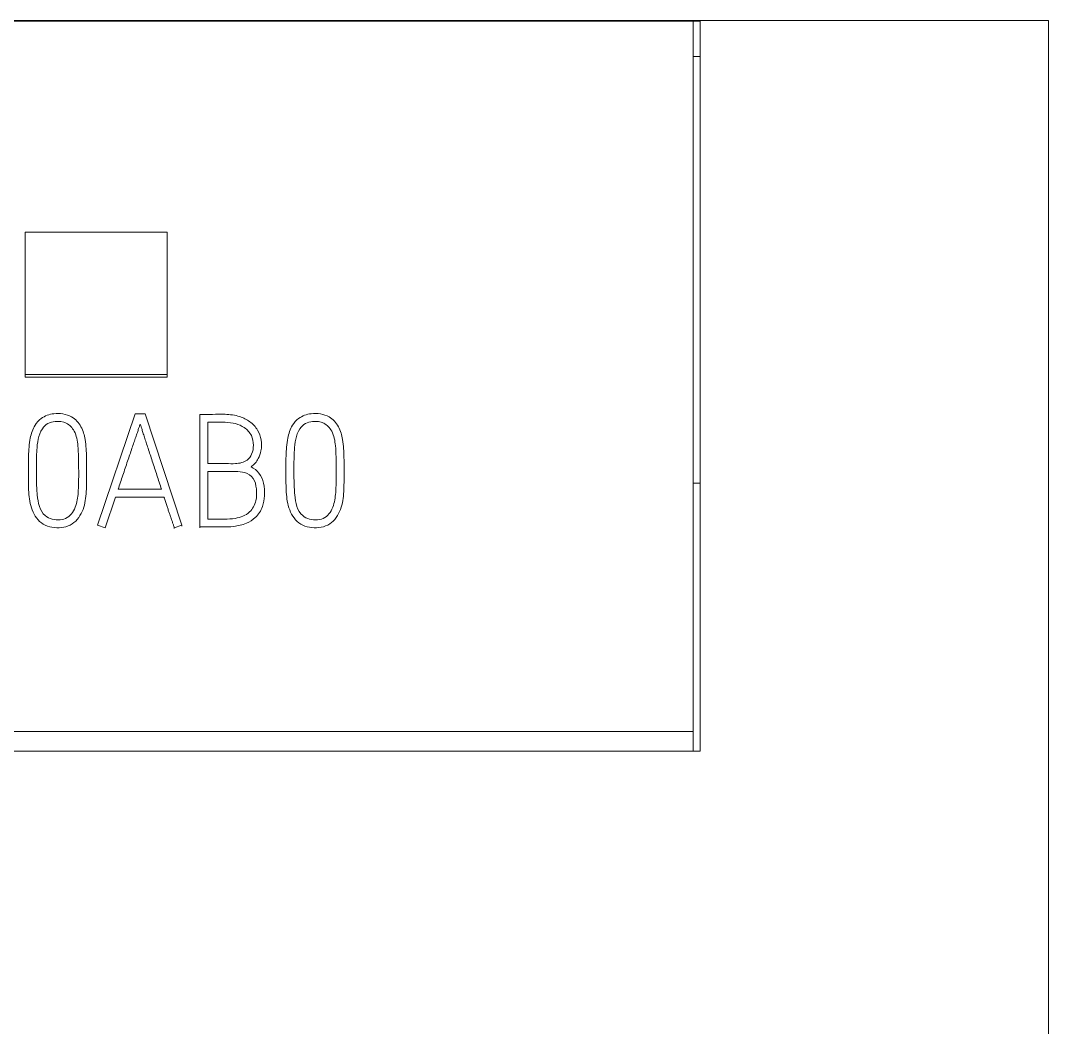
# Model space of a CAD drawing. Header units: millimetres. Extents: x 4137 to 6698, y 1400 to 3585.
# Drawn here: x 5923.78 to 5938.25, y 3358.62 to 3372.78 of the extents above; entities that cross this region are included whole.
import ezdxf

# ---------------------------------------------------------------- set-up
doc = ezdxf.new("R2010")
doc.units = ezdxf.units.MM
doc.layers.add('000-PI-Oprema', color=30, linetype='Continuous', lineweight=5)

msp = doc.modelspace()

# ---------------------------------------------------------------- linework, layer by layer
at = {"color": 0, "linetype": 'ByBlock', "lineweight": 0, "ltscale": 0.25}
msp.add_lwpolyline([(5903.448, 3372.785), (5938.248, 3372.785), (5938.248, 3225.778), (5903.448, 3225.778), (5903.448, 3372.785)], dxfattribs=at)
at = {"layer": '000-PI-Oprema', "color": 0, "linetype": 'ByBlock', "lineweight": 0}
for p, q in [((5933.248, 3372.778), (5908.448, 3372.778)), ((5933.248, 3372.778), (5933.348, 3372.778)), ((5933.248, 3372.778), (5933.248, 3362.784)), ((5938.248, 3372.785), (5933.348, 3372.785)), ((5933.348, 3372.278), (5933.248, 3372.278)), ((5923.848, 3369.806), (5923.848, 3367.805)), ((5925.848, 3369.806), (5923.848, 3369.806)), ((5925.848, 3367.805), (5925.848, 3369.806)), ((5923.848, 3367.805), (5925.848, 3367.805)), ((5923.848, 3367.805), (5923.848, 3367.767)), ((5925.848, 3367.767), (5923.848, 3367.767)), ((5925.848, 3367.805), (5925.848, 3367.767)), ((5925.395, 3367.249), (5924.865, 3365.684)), ((5925.537, 3367.249), (5925.395, 3367.249)), ((5926.054, 3365.684), (5925.537, 3367.249)), ((5926.305, 3365.66), (5926.305, 3367.244)), ((5926.418, 3366.551), (5926.418, 3367.132)), ((5927.173, 3366.8), (5927.173, 3366.813)), ((5923.893, 3366.49), (5923.893, 3366.477)), ((5924.712, 3366.459), (5924.712, 3366.471)), ((5927.517, 3366.49), (5927.517, 3366.477)), ((5928.336, 3366.459), (5928.336, 3366.471)), ((5926.418, 3365.77), (5926.418, 3366.441)), ((5925.766, 3366.19), (5925.156, 3366.19)), ((5933.248, 3366.278), (5933.348, 3366.278)), ((5924.971, 3365.649), (5925.118, 3366.078)), ((5925.118, 3366.078), (5925.804, 3366.078)), ((5925.804, 3366.078), (5925.804, 3366.065)), ((5927.217, 3366.134), (5927.217, 3366.147)), ((5924.865, 3365.684), (5924.971, 3365.649)), ((5925.946, 3365.649), (5926.054, 3365.684)), ((5925.946, 3365.649), (5925.946, 3365.636)), ((5926.054, 3365.684), (5926.054, 3365.671)), ((5926.305, 3365.66), (5926.305, 3365.647)), ((5933.248, 3362.784), (5908.448, 3362.784)), ((5933.248, 3362.504), (5933.248, 3362.784)), ((5933.348, 3362.504), (5908.348, 3362.504))]:
    msp.add_line(p, q, dxfattribs=at)
for points, knots in [([(5933.348, 3372.785), (5933.348, 3371.192), (5933.348, 3367.767), (5933.348, 3364.339), (5933.348, 3362.504)], [0, 0, 0, 0, 0.464934, 1, 1, 1, 1]), ([(5938.248, 3233.785), (5938.248, 3234.638), (5938.248, 3236.302), (5938.248, 3238.635), (5938.248, 3240.751), (5938.248, 3243.521), (5938.248, 3247.422), (5938.248, 3253.335), (5938.248, 3262.795), (5938.248, 3275.905), (5938.248, 3293.136), (5938.248, 3311.777), (5938.248, 3328.826), (5938.248, 3344.024), (5938.248, 3354.376), (5938.248, 3362.718), (5938.248, 3367.744), (5938.248, 3371.192), (5938.248, 3372.785)], [0, 0, 0, 0, 0.018357, 0.035822, 0.050221, 0.063898, 0.09543, 0.134182, 0.191169, 0.299064, 0.416456, 0.562341, 0.701008, 0.784589, 0.890964, 0.925157, 0.965428, 1, 1, 1, 1]), ([(5938.248, 3372.785), (5938.248, 3371.7), (5938.248, 3368.095), (5938.248, 3364.113), (5938.248, 3361.215), (5938.248, 3360.84)], [0, 0, 0, 0, 0.272684, 0.906013, 1, 1, 1, 1]), ([(5924.379, 3367.25), (5924.422, 3367.243), (5924.527, 3367.209), (5924.646, 3367.076), (5924.703, 3366.868), (5924.712, 3366.634), (5924.712, 3366.38), (5924.711, 3366.126), (5924.671, 3365.869), (5924.5, 3365.655), (5924.265, 3365.636), (5924.055, 3365.706), (5923.926, 3365.894), (5923.893, 3366.149), (5923.893, 3366.403), (5923.892, 3366.657), (5923.906, 3366.891), (5923.966, 3367.076), (5924.081, 3367.21), (5924.229, 3367.26), (5924.336, 3367.257), (5924.379, 3367.25)], [0, 0, 0, 0, 0.03125, 0.078125, 0.125, 0.1875, 0.25, 0.3125, 0.375, 0.4375, 0.5, 0.53125, 0.59375, 0.65625, 0.71875, 0.78125, 0.84375, 0.890625, 0.921875, 0.96875, 1, 1, 1, 1]), ([(5926.305, 3367.244), (5926.364, 3367.244), (5926.483, 3367.243), (5926.671, 3367.249), (5926.854, 3367.228), (5927.015, 3367.148), (5927.124, 3367.032), (5927.177, 3366.883), (5927.175, 3366.742), (5927.129, 3366.605), (5927.07, 3366.538), (5927.026, 3366.505)], [0, 0, 0, 0, 0.121643, 0.243286, 0.387149, 0.495953, 0.606289, 0.707943, 0.813996, 0.893419, 1, 1, 1, 1]), ([(5928.003, 3367.25), (5928.045, 3367.243), (5928.15, 3367.209), (5928.27, 3367.076), (5928.327, 3366.868), (5928.336, 3366.634), (5928.335, 3366.38), (5928.335, 3366.126), (5928.295, 3365.869), (5928.124, 3365.655), (5927.888, 3365.636), (5927.679, 3365.706), (5927.55, 3365.894), (5927.517, 3366.149), (5927.517, 3366.403), (5927.516, 3366.657), (5927.53, 3366.891), (5927.589, 3367.076), (5927.705, 3367.21), (5927.852, 3367.26), (5927.96, 3367.257), (5928.003, 3367.25)], [0, 0, 0, 0, 0.03125, 0.078125, 0.125, 0.1875, 0.25, 0.3125, 0.375, 0.4375, 0.5, 0.53125, 0.59375, 0.65625, 0.71875, 0.78125, 0.84375, 0.890625, 0.921875, 0.96875, 1, 1, 1, 1]), ([(5924.167, 3367.114), (5924.198, 3367.13), (5924.286, 3367.15), (5924.435, 3367.139), (5924.563, 3366.997), (5924.6, 3366.766), (5924.6, 3366.487), (5924.602, 3366.205), (5924.576, 3365.961), (5924.463, 3365.761), (5924.258, 3365.748), (5924.056, 3365.845), (5924.016, 3366.083), (5924.005, 3366.314), (5924.006, 3366.528), (5924.008, 3366.721), (5924.025, 3366.895), (5924.071, 3367.032), (5924.136, 3367.097), (5924.167, 3367.114)], [0, 0, 0, 0, 0.03125, 0.078125, 0.125, 0.1875, 0.28125, 0.375, 0.4375, 0.5, 0.5625, 0.59375, 0.6875, 0.75, 0.8125, 0.875, 0.921875, 0.96875, 1, 1, 1, 1]), ([(5925.156, 3366.19), (5925.166, 3366.223), (5925.188, 3366.288), (5925.222, 3366.387), (5925.255, 3366.486), (5925.288, 3366.583), (5925.32, 3366.676), (5925.35, 3366.764), (5925.378, 3366.845), (5925.403, 3366.919), (5925.425, 3366.984), (5925.443, 3367.038), (5925.456, 3367.078), (5925.463, 3367.1), (5925.466, 3367.108)], [0, 0, 0, 0, 0.106118, 0.213594, 0.322428, 0.429305, 0.530911, 0.627246, 0.716632, 0.797389, 0.869519, 0.929228, 0.972722, 1, 1, 1, 1]), ([(5925.466, 3367.108), (5925.469, 3367.1), (5925.476, 3367.078), (5925.489, 3367.038), (5925.506, 3366.984), (5925.527, 3366.919), (5925.551, 3366.845), (5925.578, 3366.764), (5925.607, 3366.676), (5925.637, 3366.583), (5925.669, 3366.486), (5925.702, 3366.387), (5925.734, 3366.288), (5925.755, 3366.223), (5925.766, 3366.19)], [0, 0, 0, 0, 0.027336, 0.070868, 0.130595, 0.202708, 0.283396, 0.372662, 0.4689, 0.570509, 0.677489, 0.786433, 0.893936, 1, 1, 1, 1]), ([(5926.418, 3367.132), (5926.459, 3367.132), (5926.539, 3367.132), (5926.67, 3367.134), (5926.806, 3367.122), (5926.94, 3367.062), (5927.042, 3366.954), (5927.068, 3366.813), (5927.046, 3366.688), (5926.962, 3366.575), (5926.818, 3366.545), (5926.666, 3366.553), (5926.536, 3366.551), (5926.45, 3366.551), (5926.418, 3366.551)], [0, 0, 0, 0, 0.075119, 0.150238, 0.243458, 0.327043, 0.420084, 0.508122, 0.586774, 0.652623, 0.758792, 0.840224, 0.940646, 1, 1, 1, 1]), ([(5927.791, 3367.114), (5927.822, 3367.13), (5927.91, 3367.15), (5928.058, 3367.139), (5928.187, 3366.997), (5928.224, 3366.766), (5928.224, 3366.487), (5928.226, 3366.205), (5928.2, 3365.961), (5928.087, 3365.761), (5927.882, 3365.748), (5927.68, 3365.845), (5927.64, 3366.083), (5927.629, 3366.314), (5927.63, 3366.528), (5927.632, 3366.721), (5927.649, 3366.895), (5927.694, 3367.032), (5927.76, 3367.097), (5927.791, 3367.114)], [0, 0, 0, 0, 0.03125, 0.078125, 0.125, 0.1875, 0.28125, 0.375, 0.4375, 0.5, 0.5625, 0.59375, 0.6875, 0.75, 0.8125, 0.875, 0.921875, 0.96875, 1, 1, 1, 1]), ([(5927.026, 3366.505), (5927.071, 3366.482), (5927.148, 3366.422), (5927.215, 3366.269), (5927.221, 3366.106), (5927.195, 3365.934), (5927.103, 3365.791), (5926.953, 3365.7), (5926.786, 3365.66), (5926.608, 3365.66), (5926.448, 3365.66), (5926.347, 3365.66), (5926.305, 3365.66)], [0, 0, 0, 0, 0.087245, 0.182386, 0.294261, 0.388065, 0.503014, 0.594491, 0.706423, 0.813857, 0.922444, 1, 1, 1, 1]), ([(5926.418, 3366.441), (5926.461, 3366.441), (5926.561, 3366.441), (5926.691, 3366.441), (5926.821, 3366.442), (5926.943, 3366.435), (5927.074, 3366.35), (5927.108, 3366.191), (5927.106, 3366.023), (5927.013, 3365.843), (5926.827, 3365.774), (5926.655, 3365.769), (5926.525, 3365.77), (5926.447, 3365.77), (5926.418, 3365.77)], [0, 0, 0, 0, 0.07271, 0.168911, 0.218691, 0.29369, 0.373088, 0.460898, 0.555952, 0.657986, 0.781995, 0.867536, 0.95134, 1, 1, 1, 1]), ([(5925.804, 3366.078), (5925.81, 3366.058), (5925.822, 3366.019), (5925.84, 3365.962), (5925.857, 3365.91), (5925.874, 3365.861), (5925.889, 3365.816), (5925.904, 3365.773), (5925.919, 3365.731), (5925.933, 3365.689), (5925.941, 3365.662), (5925.946, 3365.649)], [0, 0, 0, 0, 0.138948, 0.27018, 0.393699, 0.508312, 0.612826, 0.707241, 0.810993, 0.908573, 1, 1, 1, 1])]:
    msp.add_open_spline(points, degree=3, knots=knots, dxfattribs=at)

doc.saveas('drawing.dxf')
